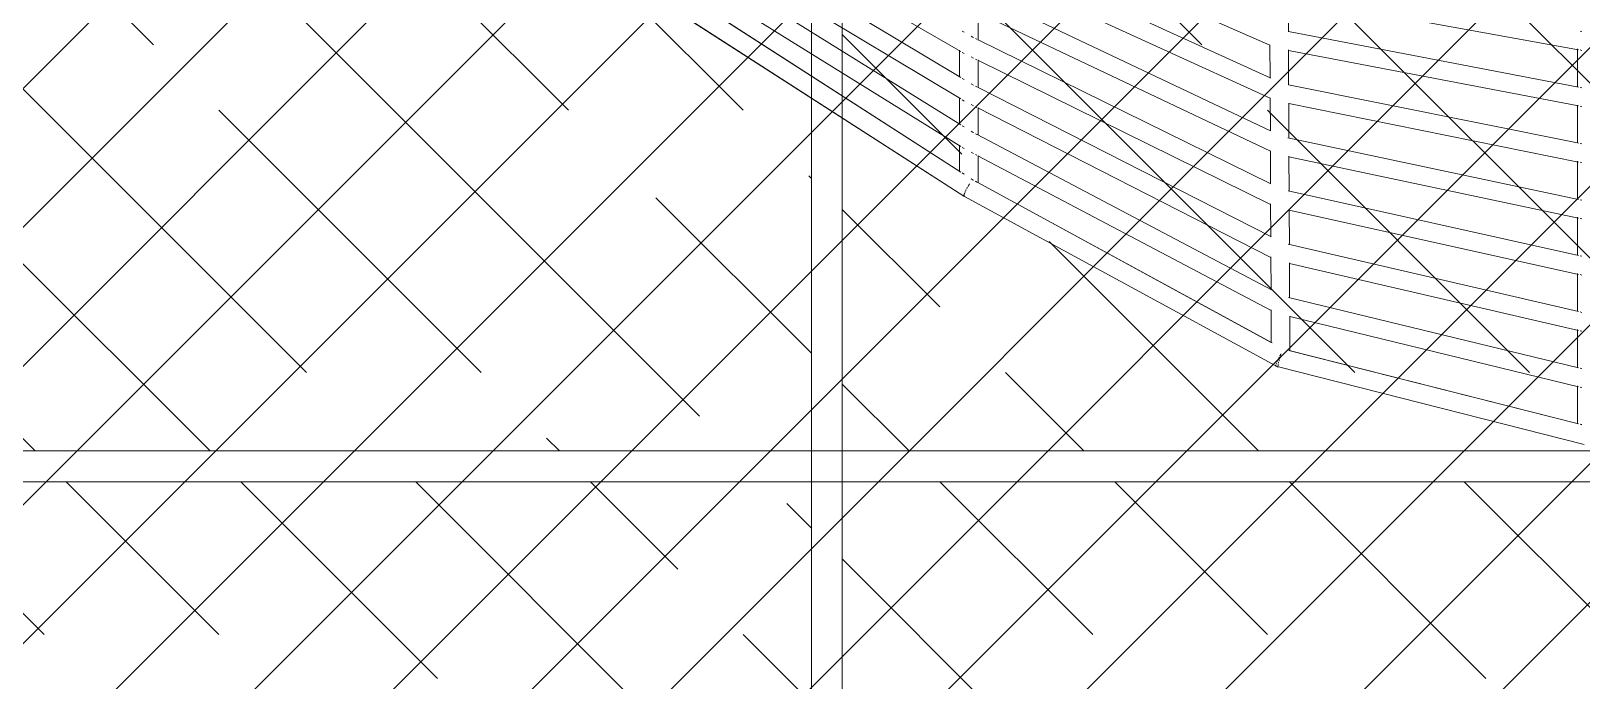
# Model space of a CAD drawing. Header units: millimetres. Extents: x 886808 to 1650903, y -1008069 to 230892.
# Drawn here: x 1022509 to 1025019, y -356932 to -355881 of the extents above; entities that cross this region are included whole.
import ezdxf

# ---------------------------------------------------------------- set-up
doc = ezdxf.new("R2010")
doc.units = ezdxf.units.MM
doc.linetypes.add('ACAD_ISO07W100', pattern=[3, 0, -3])
doc.layers.get('0').update_dxf_attribs({"lineweight": 0})
doc.layers.add('03- Net Cua- 153', color=153, linetype='Continuous', lineweight=9)
doc.layers.add('A_Dim', color=8, linetype='Continuous', lineweight=5)

# ---------------------------------------------------------------- blocks, each defined once
blk = doc.blocks.new('A$C62D649C3')
at = {"transparency": 33554636}
for p, q in [((8310.7, 4024.6), (8791.8, 3746.4)), ((8310.7, 3993), (8791.8, 3704.3)), ((8310.7, 3958.3), (8791.8, 3669.6)), ((8819.3, 3964.4), (9292.3, 3756.6)), ((8310.7, 3926.9), (8791.8, 3627.8)), ((8819.8, 3919.6), (9292.5, 3703.7)), ((8310.7, 3891.9), (8791.8, 3592.7)), ((8819.3, 3887.1), (9292.6, 3670.8)), ((8310.7, 3860.9), (8791.8, 3551.3)), ((8315.1, 3858.2), (8791.8, 3551.4)), ((8819.8, 3842.5), (9292.9, 3618)), ((8291, 3838.1), (8796.9, 3512.5)), ((8292.6, 3837), (8796.6, 3512.6)), ((9322.2, 3778.7), (9321.9, 3834.4)), ((9321.9, 3834.4), (9791.8, 3749.3)), ((8819.3, 3809.7), (9293, 3585)), ((8819.8, 3765.4), (8819.8, 3810.5)), ((8794.2, 3779.5), (8797.3, 3777.7)), ((8808.6, 3771.1), (8812, 3769.2)), ((8812, 3769.2), (8812.3, 3769.1)), ((8815.4, 3767.5), (8817.8, 3766.4)), ((8819.3, 3765.6), (8819.8, 3765.4)), ((9321.6, 3778.8), (9321.7, 3778.8)), ((9321.7, 3778.8), (9322.2, 3778.7)), ((9322.2, 3778.7), (9791.8, 3688.8)), ((9794.2, 3779.3), (9797.3, 3778.7)), ((8789.8, 3705.5), (8789.8, 3748.4)), ((8794.2, 3745), (8797.3, 3743.2)), ((8819.8, 3765.4), (9293.8, 3532.2)), ((9292.3, 3756.6), (9292.3, 3757.5)), ((9292.5, 3703.7), (9292.3, 3756.6)), ((9322.3, 3749.2), (9322.3, 3749.2)), ((9322.3, 3748.3), (9322.3, 3749.2)), ((9322.3, 3748.3), (9791.8, 3658.5)), ((9322.5, 3692.5), (9322.3, 3748.3)), ((9789.8, 3689.2), (9789.8, 3750.7)), ((9794.2, 3748.9), (9797.3, 3748.3)), ((8808.6, 3737.6), (8812.3, 3735.8)), ((8815.4, 3734.3), (8817.8, 3733.1)), ((8819.3, 3732.4), (9293.4, 3499.1)), ((8819.8, 3688.2), (8819.8, 3733.1)), ((8794.2, 3702.9), (8797.3, 3701)), ((8808.6, 3694.2), (8812.2, 3692.1)), ((8812.2, 3692.1), (8812.3, 3692)), ((8815.4, 3690.5), (8817.8, 3689.3)), ((9292.5, 3703.7), (9293, 3703.4)), ((9293, 3703.4), (9293.1, 3703.4)), ((9322.1, 3692.6), (9322.5, 3692.5)), ((9322.5, 3692.5), (9789.8, 3598.4)), ((8789.8, 3629.1), (8789.8, 3671.5)), ((8794.2, 3668.2), (8797.3, 3666.3)), ((8819.3, 3688.5), (8819.8, 3688.2)), ((8819.8, 3688.2), (9293.6, 3446.8)), ((9292.6, 3670.8), (9292.6, 3671.7)), ((9292.9, 3618), (9292.6, 3670.8)), ((9794.2, 3688.4), (9797.3, 3687.8)), ((8808.6, 3660.5), (8812.3, 3658.6)), ((8815.4, 3657.1), (8817.8, 3655.8)), ((8819.3, 3655.1), (9293.8, 3413.3)), ((8819.8, 3611.1), (8819.8, 3655.8)), ((9322.7, 3662.1), (9322.7, 3663.1)), ((9322.9, 3606.4), (9322.7, 3662.1)), ((9322.7, 3662.1), (9791.8, 3567.6)), ((9789.8, 3598.4), (9789.8, 3659.8)), ((9794.2, 3658), (9797.3, 3657.4)), ((8794.2, 3626.3), (8797.3, 3624.4)), ((8808.6, 3617.3), (8811.9, 3615.3)), ((8811.9, 3615.3), (8812.3, 3615.1)), ((9292.9, 3618), (9293.4, 3617.8)), ((8789.8, 3552.6), (8789.8, 3594.7)), ((8794.2, 3591.3), (8797.1, 3589.4)), ((8815.4, 3613.4), (8817.8, 3612.2)), ((8818.2, 3611.9), (9295.9, 3360.2)), ((9321.1, 3606.8), (9791.8, 3507.1)), ((9789.8, 3598.4), (9791.8, 3598)), ((9794.2, 3597.5), (9797.3, 3596.9)), ((8797.3, 3589.3), (8797.1, 3589.4)), ((8808.6, 3583.3), (8812.3, 3581.4)), ((8815.4, 3579.8), (8817.8, 3578.5)), ((8819.3, 3577.7), (9294.1, 3327.5)), ((8819.8, 3534.1), (8819.8, 3578.4)), ((9293, 3585), (9293, 3585.9)), ((9293.2, 3532.4), (9293, 3585)), ((9323, 3576), (9323, 3576.9)), ((9323.3, 3520.3), (9323, 3576)), ((9323, 3576), (9791.8, 3476.7)), ((9789.8, 3507.6), (9789.8, 3569)), ((9794.2, 3567.1), (9797.3, 3566.5)), ((8794.2, 3549.9), (8797.3, 3547.9)), ((8794.2, 3549.8), (8797.3, 3547.8)), ((8808.6, 3540.6), (8812.3, 3538.2)), ((8808.6, 3540.5), (8811.9, 3538.4)), ((8796.8, 3515), (8796.5, 3514.2)), ((8797.2, 3516.3), (8797.1, 3516)), ((8797.6, 3517.3), (8797.2, 3516.3)), ((8797.5, 3514.6), (8797.3, 3513.8)), ((8798.2, 3516.9), (8797.8, 3515.9)), ((8797.8, 3515.9), (8797.8, 3515.6)), ((8798.3, 3518.9), (8798.2, 3518.6)), ((8798.9, 3520.1), (8798.3, 3518.9)), ((8798.8, 3518.6), (8798.7, 3518.3)), ((8799.3, 3519.9), (8798.8, 3518.6)), ((8799.9, 3521.9), (8799.7, 3521.6)), ((8800.7, 3523.2), (8799.9, 3521.9)), ((8800.2, 3521.8), (8800, 3521.5)), ((8800.8, 3523.2), (8800.2, 3521.8)), ((8801.9, 3525.2), (8801.7, 3524.9)), ((8802.6, 3526.6), (8801.9, 3525.2)), ((8802.7, 3526.5), (8801.9, 3525.2)), ((8803.7, 3528.6), (8803.6, 3528.3)), ((8804.5, 3529.8), (8803.7, 3528.6)), ((8804, 3528.5), (8803.8, 3528.2)), ((8804.8, 3529.6), (8804, 3528.5)), ((8804.2, 3530.6), (8804.8, 3530.7)), ((8804.8, 3530.7), (8805.3, 3530.6)), ((8805.7, 3531.9), (8805.5, 3531.5)), ((8805.8, 3532), (8805.7, 3531.9)), ((8806.2, 3531.6), (8806, 3531.3)), ((8806.4, 3531.9), (8806.2, 3531.6)), ((8811.9, 3538.4), (8812, 3538.3)), ((8812, 3538.3), (8812.3, 3538.2)), ((8812, 3538.3), (8812.2, 3538.2)), ((8812.2, 3538.2), (8812.3, 3538.1)), ((8815.4, 3536.5), (8817.8, 3535.2)), ((8815.4, 3536.5), (8817.8, 3535.2)), ((8818.4, 3534.8), (9296, 3274.8)), ((8819.3, 3534.4), (9294.4, 3275.7)), ((9321.5, 3520.7), (9791.8, 3416.3)), ((8796.5, 3513.5), (8796.4, 3513)), ((8796.4, 3513), (8796.5, 3512.9)), ((8796.5, 3514.2), (8796.5, 3514.1)), ((8796.7, 3512.7), (8796.6, 3512.6)), ((8797.3, 3512.2), (8796.9, 3512.5)), ((8796.9, 3512.5), (8797.7, 3512.1)), ((8797.3, 3513.8), (8797.3, 3513.6)), ((8797.3, 3513), (8797.3, 3512.4)), ((8797.3, 3512.4), (8797.4, 3512.4)), ((8797.6, 3512.1), (8797.3, 3512.2)), ((8797.6, 3512.1), (8797.6, 3512)), ((8797.7, 3512.1), (8797.6, 3512.1)), ((8797.6, 3512), (9302, 3237.5)), ((8797.7, 3512.1), (8797.8, 3512)), ((8797.8, 3512), (8798.1, 3511.9)), ((8798.1, 3511.9), (9301.5, 3237.8)), ((9293.4, 3499.1), (9293.4, 3500.1)), ((9293.6, 3446.8), (9293.4, 3499.1)), ((9323.4, 3489.8), (9323.4, 3490.7)), ((9323.7, 3434.2), (9323.4, 3489.8)), ((9323.4, 3489.8), (9323.4, 3489.8)), ((9323.4, 3489.8), (9791.8, 3385.8)), ((9794.2, 3506.6), (9797.3, 3506)), ((9789.8, 3416.8), (9789.8, 3478.1)), ((9794.2, 3476.2), (9797.3, 3475.6)), ((9293.6, 3446.8), (9294.1, 3446.6)), ((9293.8, 3413.3), (9293.8, 3414.2)), ((9321.9, 3434.7), (9791.8, 3325.5)), ((9794.2, 3415.8), (9797.3, 3415.1)), ((9294, 3361.2), (9293.8, 3413.3)), ((9323.8, 3403.6), (9323.8, 3404.6)), ((9324, 3348.2), (9323.8, 3403.6)), ((9323.8, 3403.6), (9791.8, 3294.9)), ((9789.8, 3326), (9789.8, 3387.3)), ((9794.2, 3385.3), (9797.3, 3384.6)), ((9322.4, 3348.6), (9791.8, 3234.7)), ((9294.1, 3327.5), (9294.1, 3328.4)), ((9294.4, 3275.7), (9294.1, 3327.5)), ((9324.2, 3317.4), (9324.2, 3318.4)), ((9324.4, 3262.1), (9324.2, 3317.4)), ((9324.2, 3317.4), (9791.8, 3204)), ((9794.2, 3325), (9797.3, 3324.3)), ((9789.8, 3235.2), (9789.8, 3296.4)), ((9794.2, 3294.4), (9797.3, 3293.6)), ((9294.4, 3275.7), (9294.4, 3275.7)), ((9302.2, 3239.8), (9302, 3239)), ((9302, 3239), (9302, 3238.8)), ((9302.9, 3242.2), (9302.5, 3241.1)), ((9302.5, 3241.1), (9302.5, 3240.9)), ((9303.5, 3243.8), (9303.4, 3243.5)), ((9304, 3245.1), (9303.5, 3243.8)), ((9304.9, 3247), (9304.7, 3246.7)), ((9305.5, 3248.4), (9304.9, 3247)), ((9305.6, 3238.6), (9305.6, 3237.8)), ((9306, 3241.2), (9305.8, 3240.2)), ((9305.8, 3240.2), (9305.8, 3239.8)), ((9306.6, 3244.3), (9306.3, 3243.2)), ((9306.3, 3243.2), (9306.3, 3242.7)), ((9306.6, 3250.4), (9306.4, 3250.1)), ((9307.3, 3251.8), (9306.6, 3250.4)), ((9307.1, 3246.7), (9306.9, 3246.1)), ((9307.4, 3247.9), (9307.1, 3246.7)), ((9308, 3250.4), (9307.8, 3249.8)), ((9308.3, 3251.7), (9308, 3250.4)), ((9308.4, 3253.9), (9308.2, 3253.5)), ((9309.2, 3255.1), (9308.4, 3253.9)), ((9309, 3254.2), (9308.8, 3253.6)), ((9308.9, 3256), (9309.6, 3256)), ((9309.2, 3255.1), (9309, 3254.2)), ((9309.3, 3255.4), (9309.2, 3255.1)), ((9309.6, 3256), (9310, 3256)), ((9310.4, 3257), (9310.2, 3256.8)), ((9310.5, 3257.2), (9310.4, 3257.1)), ((9310.4, 3257.1), (9310.4, 3257)), ((9322.7, 3262.5), (9791.8, 3143.9)), ((9323.1, 3262.5), (9791.8, 3144)), ((9301.5, 3237.8), (9302, 3237.5)), ((9301.7, 3237.7), (9302.3, 3237.3)), ((9302, 3238.2), (9302, 3237.7)), ((9302, 3237.7), (9302.1, 3237.6)), ((9302, 3237.5), (9302.3, 3237.3)), ((9302, 3237.5), (9302.3, 3237.3)), ((9302.3, 3237.3), (9302.3, 3237.3)), ((9302.3, 3237.3), (9302.4, 3237.3)), ((9302.4, 3237.3), (9302.5, 3237.2)), ((9302.5, 3237.2), (9302.6, 3237.2)), ((9302.5, 3237.2), (9302.5, 3237.2)), ((9302.6, 3237.2), (9303.8, 3236.6)), ((9304.3, 3236.4), (9303.8, 3236.6)), ((9304.3, 3236.4), (9305.8, 3236)), ((9304.6, 3236.4), (9305.6, 3236)), ((9305.6, 3237.8), (9305.6, 3237.6)), ((9305.6, 3236.9), (9305.6, 3236.4)), ((9305.6, 3236.4), (9305.6, 3236.3)), ((9305.6, 3236), (9305.8, 3235.9)), ((9305.7, 3236.1), (9305.8, 3236)), ((9305.8, 3236), (9305.8, 3235.9)), ((9305.8, 3235.9), (9305.8, 3235.9)), ((9305.8, 3235.9), (9305.9, 3235.9)), ((9305.8, 3235.9), (9305.9, 3235.9)), ((9305.8, 3235.9), (9305.8, 3235.9)), ((9305.9, 3235.9), (9800.9, 3110.7)), ((9794.2, 3234.1), (9797.3, 3233.4)), ((9789.8, 3144.5), (9789.8, 3205.5)), ((9794.2, 3203.4), (9797.3, 3202.7)), ((9794.2, 3143.4), (9797.3, 3142.6)), ((9794.2, 3143.3), (9797.3, 3142.5))]:
    blk.add_line(p, q, dxfattribs=at)

msp = doc.modelspace()

# ---------------------------------------------------------------- hatches: boundary and pattern name
at = {"layer": 'A_Dim', "transparency": 33554457}
h = msp.add_hatch(dxfattribs=at)
h.set_pattern_fill('ANSI31', color=256, scale=50)
h.paths.add_polyline_path([(1057771.5, -351410.1), (1012052.5, -351410.1), (1012052.5, -360423), (1057771.5, -360423)])
at = {"layer": 'A_Dim', "transparency": 33554534}
h = msp.add_hatch(dxfattribs=at)
h.set_pattern_fill('GOST_WOOD', color=256, scale=100, angle=45)
h.set_pattern_definition([(135, (-400027.74, -219820.46), (424.26407, 424.26407), [1000, -200]), (135, (-399744.9, -219820.46), (424.26407, 424.26407), [600, -150, 300, -150]), (135, (-399391.34, -219891.2), (424.26407, 424.26407), [1000, -200])])
h.paths.add_polyline_path([(1028121.8, -356610.1), (1026796.8, -356610.1), (1026796.8, -359160.1), (1028121.8, -359160.1)])
h.paths.add_polyline_path([(1026746.8, -356610.1), (1025421.8, -356610.1), (1025421.8, -359160.1), (1026746.8, -359160.1)])
h.paths.add_polyline_path([(1021071.8, -356610.1), (1019771.8, -356610.1), (1019771.8, -359160.1), (1021071.8, -359160.1)])
h.paths.add_polyline_path([(1021071.8, -356560.1), (1021071.8, -355660.1), (1019771.8, -355660.1), (1019771.8, -356560.1)])
h.paths.add_polyline_path([(1021121.8, -359160.1), (1022421.8, -359160.1), (1022421.8, -356610.1), (1021121.8, -356610.1)])
h.paths.add_polyline_path([(1022421.8, -356560.1), (1022421.8, -355660.1), (1021121.8, -355660.1), (1021121.8, -356560.1)])
h.paths.add_polyline_path([(1023771.8, -356560.1), (1023771.8, -355660.1), (1022471.8, -355660.1), (1022471.8, -356560.1)])
h.paths.add_polyline_path([(1023771.8, -356610.1), (1022471.8, -356610.1), (1022471.8, -359160.1), (1023771.8, -359160.1)])
h.paths.add_polyline_path([(1025121.8, -356610.1), (1023821.8, -356610.1), (1023821.8, -359160.1), (1025121.8, -359160.1)])
h.paths.add_polyline_path([(1023821.8, -355660.1), (1023821.8, -356560.1), (1025121.8, -356560.1), (1025121.8, -355660.1)])
h.paths.add_polyline_path([(1025421.8, -355660.1), (1025421.8, -356560.1), (1026746.8, -356560.1), (1026746.8, -355660.1)])
h.paths.add_polyline_path([(1026796.8, -355660.1), (1026796.8, -356560.1), (1028121.8, -356560.1), (1028121.8, -355660.1)])
h.paths.add_polyline_path([(1028171.8, -355660.1), (1028171.8, -356560.1), (1029496.8, -356560.1), (1029496.8, -355660.1)])
h.paths.add_polyline_path([(1030871.8, -356560.1), (1030871.8, -355660.1), (1029546.8, -355660.1), (1029546.8, -356560.1)])
h.paths.add_polyline_path([(1029546.8, -359160.1), (1030871.8, -359160.1), (1030871.8, -356610.1), (1029546.8, -356610.1)])
h.paths.add_polyline_path([(1029496.8, -356610.1), (1028171.8, -356610.1), (1028171.8, -359160.1), (1029496.8, -359160.1)])
h.paths.add_polyline_path([(1031171.8, -356610.1), (1031171.8, -359160.1), (1032216.8, -359160.1), (1032216.8, -356610.1)])
h.paths.add_polyline_path([(1031171.8, -355660.1), (1031171.8, -356560.1), (1032216.8, -356560.1), (1032216.8, -355660.1)])
h.paths.add_polyline_path([(1032266.8, -355660.1), (1032266.8, -356560.1), (1035526.8, -356560.1), (1035526.8, -355660.1)])
h.paths.add_polyline_path([(1036621.8, -356560.1), (1036621.8, -355660.1), (1035576.8, -355660.1), (1035576.8, -356560.1)])
h.paths.add_polyline_path([(1036621.8, -356610.1), (1035576.8, -356610.1), (1035576.8, -359160.1), (1036621.8, -359160.1)])
h.paths.add_polyline_path([(1037966.8, -356560.1), (1037966.8, -355660.1), (1036921.8, -355660.1), (1036921.8, -356560.1)])
h.paths.add_polyline_path([(1036921.8, -359160.1), (1037966.8, -359160.1), (1037966.8, -356610.1), (1036921.8, -356610.1)])
h.paths.add_polyline_path([(1041276.8, -356560.1), (1041276.8, -355660.1), (1038016.8, -355660.1), (1038016.8, -356560.1)])
h.paths.add_polyline_path([(1042371.8, -356560.1), (1042371.8, -355660.1), (1041326.8, -355660.1), (1041326.8, -356560.1)])
h.paths.add_polyline_path([(1041326.8, -359160.1), (1042371.8, -359160.1), (1042371.8, -356610.1), (1041326.8, -356610.1)])
h.paths.add_polyline_path([(1045021.8, -356610.1), (1045846.7, -356610.1), (1045846.7, -359210.1), (1045021.8, -359210.1)], flags=16)
h.paths.add_polyline_path([(1045021.8, -356610.1), (1044246.9, -356610.1), (1044246.9, -359210.1), (1045021.8, -359210.1)], flags=16)
h.paths.add_polyline_path([(1042621.8, -359210.1), (1047421.8, -359210.1), (1047421.8, -355610.1), (1042621.8, -355610.1)])

# ---------------------------------------------------------------- linework, layer by layer
at = {"layer": '03- Net Cua- 153', "linetype": 'Continuous', "transparency": 33554636, "elevation": 0}
msp.add_lwpolyline([(1023821.8, -355660.1), (1023771.8, -355660.1), (1023771.8, -359160.1), (1023821.8, -359160.1)], close=True, dxfattribs=at)
at = {"layer": '03- Net Cua- 153', "linetype": 'Continuous', "transparency": 33554636}
msp.add_lwpolyline([(1019771.8, -356560.1), (1025121.8, -356560.1), (1025121.8, -356610.1), (1019771.8, -356610.1)], close=True, dxfattribs=at)

# ---------------------------------------------------------------- block references
at = {"layer": 'A_Dim', "linetype": 'ACAD_ISO07W100', "transparency": 33554534}
msp.add_blockref('A$C62D649C3', (1015221.7, -359660.1), dxfattribs=at)

doc.saveas('drawing.dxf')
